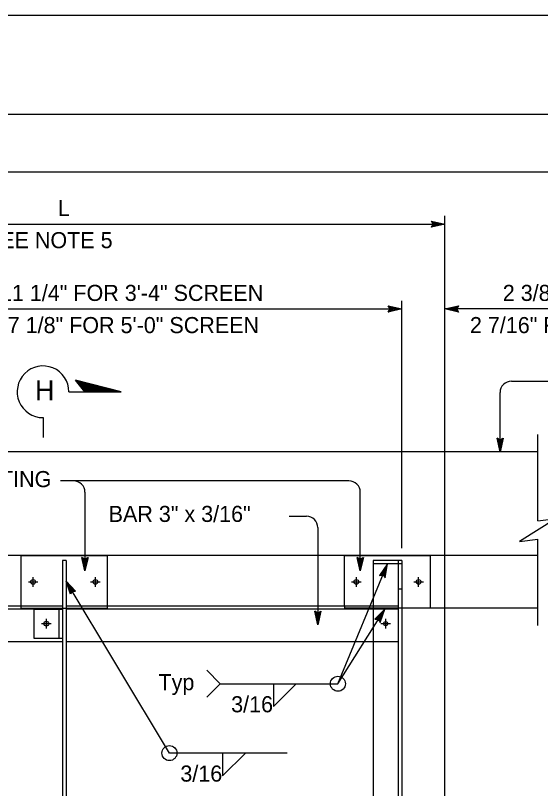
# Model space of a CAD drawing. Extents: x -893 to 867, y -474 to 712.
# Drawn here: x -516.8 to -288.3, y 375.7 to 712 of the extents above; entities that cross this region are included whole.
import ezdxf

# ---------------------------------------------------------------- set-up
doc = ezdxf.new("R2010")
doc.units = 0
for name, color, linetype in [('border_PLOTTING-ELEMENTS', 7, 'Continuous'), ('border_rw_22x34_Cut_Lines', 7, 'Continuous'), ('border_SHEET', 7, 'Continuous'), ('df_DETAIL-anno', 7, 'Continuous'), ('pp_PRESENTATION', 7, 'Continuous')]:
    doc.layers.add(name, color=color, linetype=linetype)

msp = doc.modelspace()

# ---------------------------------------------------------------- linework, layer by layer
at = {"layer": 'border_PLOTTING-ELEMENTS'}
for points in [[(-893.45, -474.04), (866.55, -474.04), (866.55, 711.96), (-893.45, 711.96)], [(-863.45, 668.96), (836.55, 668.96), (836.55, -431.04), (-863.45, -431.04)]]:
    msp.add_lwpolyline(points, close=True, dxfattribs=at)
at = {"layer": 'border_rw_22x34_Cut_Lines'}
msp.add_lwpolyline([(-863.45, 668.96), (836.55, 668.96), (836.55, -431.04), (-863.45, -431.04)], close=True, dxfattribs=at)
at = {"layer": 'border_SHEET'}
msp.add_line((-813.45, 643.96), (811.55, 643.96), dxfattribs=at)
at = {"layer": 'df_DETAIL-anno'}
for p, q in [((-329.92, 342.1), (-329.92, 624.73)), ((-661.17, 621.23), (-329.92, 621.23)), ((-348.67, 480.2), (-348.67, 587.78)), ((-348.67, 480.2), (-348.67, 587.78)), ((-329.92, 340.8), (-329.92, 587.78)), ((-642.42, 584.28), (-348.67, 584.28)), ((-362.67, 584.28), (-348.67, 584.28)), ((-157.59, 584.28), (-329.92, 584.28)), ((-300.96, 552.9), (-284.5, 552.9)), ((-305.96, 522.22), (-305.96, 547.9)), ((-289.56, 492.17), (-289.56, 529.66)), ((-289.56, 522.22), (-709.87, 522.22)), ((-397.63, 494.17), (-390.21, 494.17)), ((-385.21, 489.17), (-385.21, 446.88)), ((-289.56, 446.67), (-289.56, 484.17)), ((-289.56, 477.03), (-709.87, 477.03)), ((-514.3, 454.11), (-514.3, 477.03)), ((-514.3, 477.03), (-476.8, 477.03)), ((-494.77, 474.95), (-496.33, 474.95)), ((-496.33, 474.95), (-496.33, 233.16)), ((-494.77, 474.95), (-494.77, 233.16)), ((-476.8, 454.11), (-476.8, 477.03)), ((-373.67, 454.95), (-373.67, 477.03)), ((-373.67, 477.03), (-336.17, 477.03)), ((-348.67, 474.95), (-361.17, 474.95)), ((-361.17, 474.95), (-361.17, 334.97)), ((-350.24, 474.95), (-350.24, 6.32)), ((-348.67, 474.95), (-348.67, 335.24)), ((-336.17, 454.11), (-336.17, 477.03)), ((-376.48, 421.28), (-354.92, 473.39)), ((-348.67, 473.39), (-361.17, 473.39)), ((-509.09, 463.49), (-509.09, 467.66)), ((-482.01, 463.49), (-482.01, 467.66)), ((-368.47, 463.49), (-368.47, 467.66)), ((-341.38, 463.49), (-341.38, 467.66)), ((-511.17, 465.57), (-507.01, 465.57)), ((-449.8, 391.12), (-494.77, 465.95)), ((-484.09, 465.57), (-479.92, 465.57)), ((-370.55, 465.57), (-366.38, 465.57)), ((-343.47, 465.57), (-339.3, 465.57)), ((-348.67, 462.45), (-350.24, 462.45)), ((-496.33, 454.95), (-523.92, 454.95)), ((-514.3, 454.11), (-476.8, 454.11)), ((-361.17, 454.95), (-494.77, 454.95)), ((-373.67, 454.95), (-373.67, 454.11)), ((-348.67, 454.11), (-373.67, 454.11)), ((-350.24, 454.95), (-361.17, 454.95)), ((-289.56, 454.11), (-348.67, 454.11)), ((-496.33, 453.66), (-523.94, 453.66)), ((-508.83, 453.66), (-496.33, 453.66)), ((-508.83, 453.66), (-508.83, 441.16)), ((-497.89, 453.66), (-497.89, 441.16)), ((-496.33, 453.66), (-496.33, 441.16)), ((-361.17, 453.66), (-494.77, 453.66)), ((-376.48, 421.28), (-356.11, 453.66)), ((-350.24, 453.66), (-361.17, 453.66)), ((-505.44, 447.41), (-501.28, 447.41)), ((-503.36, 449.5), (-503.36, 445.33)), ((-357.79, 447.41), (-353.62, 447.41)), ((-355.71, 445.33), (-355.71, 449.5)), ((-508.83, 441.16), (-496.33, 441.16)), ((-496.33, 439.56), (-523.01, 439.56)), ((-361.17, 439.56), (-494.77, 439.56)), ((-350.24, 439.56), (-361.17, 439.56)), ((-427.69, 421.28), (-433.52, 427.11)), ((-427.69, 421.28), (-433.52, 415.45)), ((-427.69, 421.28), (-376.48, 421.28)), ((-404.57, 421.28), (-404.57, 411.32)), ((-404.57, 411.32), (-394.62, 421.28)), ((-398.59, 391.12), (-449.8, 391.12)), ((-426.68, 391.12), (-426.68, 381.17)), ((-426.68, 381.17), (-416.72, 391.12))]:
    msp.add_line(p, q, dxfattribs=at)
for points in [[(-335.83, 622.55), (-329.92, 621.23), (-335.83, 619.92), (-335.62, 620.27), (-331.29, 621.23), (-335.62, 622.2), (-335.41, 621.85), (-332.64, 621.23), (-335.41, 620.62), (-335.2, 620.97), (-334, 621.23), (-335.2, 621.5), (-335.04, 621.23), (-335.83, 619.92), (-335.04, 621.23)], [(-354.58, 585.59), (-348.67, 584.28), (-354.58, 582.97), (-354.37, 583.32), (-350.04, 584.27), (-354.37, 585.24), (-354.16, 584.9), (-351.39, 584.28), (-354.16, 583.66), (-353.95, 584.01), (-352.75, 584.28), (-353.95, 584.55), (-353.79, 584.28), (-354.58, 582.97), (-353.79, 584.28)], [(-324.02, 582.96), (-329.92, 584.28), (-324.02, 585.59), (-324.23, 585.24), (-328.55, 584.28), (-324.23, 583.31), (-324.44, 583.66), (-327.2, 584.27), (-324.44, 584.89), (-324.65, 584.54), (-325.85, 584.27), (-324.64, 584), (-324.81, 584.28), (-324.02, 585.59), (-324.81, 584.28)], [(-304.64, 528.12), (-305.96, 522.22), (-307.27, 528.12), (-306.92, 527.91), (-305.96, 523.59), (-304.99, 527.91), (-305.34, 527.71), (-305.96, 524.94), (-306.57, 527.7), (-306.22, 527.49), (-305.96, 526.3), (-305.69, 527.5), (-305.96, 527.34), (-307.27, 528.12), (-305.96, 527.34)], [(-485.21, 476.25), (-486.53, 470.34), (-487.84, 476.25), (-487.49, 476.04), (-486.54, 471.71), (-485.56, 476.04), (-485.91, 475.83), (-486.53, 473.06), (-487.14, 475.83), (-486.8, 475.62), (-486.53, 474.42), (-486.26, 475.62), (-486.53, 475.46), (-487.84, 476.25), (-486.53, 475.46)], [(-365.42, 476.25), (-366.74, 470.34), (-368.05, 476.25), (-367.7, 476.04), (-366.74, 471.71), (-365.77, 476.04), (-366.12, 475.83), (-366.74, 473.06), (-367.35, 475.83), (-367, 475.62), (-366.74, 474.42), (-366.47, 475.62), (-366.74, 475.46), (-368.05, 476.25), (-366.74, 475.46)], [(-355.9, 467.41), (-354.92, 473.39), (-358.34, 468.39), (-357.94, 468.46), (-355.44, 472.12), (-356.15, 467.74), (-356.39, 468.06), (-355.94, 470.86), (-357.54, 468.52), (-357.13, 468.59), (-356.44, 469.6), (-356.64, 468.38), (-356.83, 468.64), (-358.34, 468.39), (-356.83, 468.64)], [(-492.86, 460.21), (-494.77, 465.95), (-490.6, 461.56), (-491.01, 461.56), (-494.06, 464.78), (-492.66, 460.57), (-492.47, 460.93), (-493.37, 463.62), (-491.42, 461.56), (-491.83, 461.56), (-492.67, 462.45), (-492.28, 461.29), (-492.13, 461.56), (-490.6, 461.56), (-492.13, 461.56)], [(-383.89, 452.79), (-385.21, 446.88), (-386.52, 452.79), (-386.17, 452.58), (-385.21, 448.25), (-384.24, 452.58), (-384.59, 452.37), (-385.21, 449.6), (-385.82, 452.37), (-385.47, 452.16), (-385.21, 450.96), (-384.94, 452.16), (-385.21, 452), (-386.52, 452.79), (-385.21, 452)], [(-358.14, 447.96), (-356.11, 453.66), (-360.36, 449.36), (-359.95, 449.35), (-356.84, 452.51), (-358.32, 448.33), (-358.5, 448.69), (-357.55, 451.36), (-359.55, 449.35), (-359.14, 449.34), (-358.28, 450.21), (-358.69, 449.05), (-358.83, 449.33), (-360.36, 449.36), (-358.83, 449.33)]]:
    msp.add_lwpolyline(points, close=True, dxfattribs=at)
for points in [[(-371.74, 509.55), (-497.19, 509.55)], [(-486.53, 504.55), (-486.53, 470.34)], [(-366.74, 470.34), (-366.74, 504.55)], [(-289.56, 492.17), (-281.56, 493.17), (-297.56, 483.17), (-289.56, 484.17)]]:
    msp.add_lwpolyline(points, dxfattribs=at)
for centre, radius in [((-509.09, 465.57), 1.04), ((-482.01, 465.57), 1.04), ((-368.47, 465.57), 1.04), ((-341.38, 465.57), 1.04), ((-503.36, 447.41), 1.04), ((-355.71, 447.41), 0.911), ((-376.48, 421.28), 3.28), ((-449.8, 391.12), 3.28)]:
    msp.add_circle(centre, radius, dxfattribs=at)
for centre, start, end in [((-300.96, 547.9), 90, 180), ((-491.53, 504.55), 0, 90), ((-371.74, 504.55), 0, 90), ((-390.21, 489.17), 0, 90)]:
    msp.add_arc(centre, 5, start, end, dxfattribs=at)
at = {"layer": 'pp_PRESENTATION'}
for p, q in [((-470.74, 548.26), (-490.64, 553.33)), ((-486.53, 548.26), (-490.64, 553.33)), ((-472.38, 548.26), (-490.21, 552.8)), ((-474.01, 548.26), (-489.79, 552.28)), ((-475.65, 548.26), (-489.36, 551.75)), ((-493.53, 548.35), (-493.53, 548.35)), ((-493.53, 548.26), (-470.74, 548.26)), ((-477.29, 548.26), (-488.93, 551.23)), ((-478.92, 548.26), (-488.51, 550.7)), ((-480.56, 548.26), (-488.08, 550.17)), ((-482.2, 548.26), (-487.66, 549.65)), ((-483.83, 548.26), (-487.23, 549.12)), ((-485.47, 548.26), (-486.8, 548.6)), ((-504.78, 537.01), (-504.78, 528.45))]:
    msp.add_line(p, q, dxfattribs=at)
msp.add_arc((-504.78, 548.26), 11.25, 0, 270.0005, dxfattribs=at)

# ---------------------------------------------------------------- texts
at = {"layer": 'df_DETAIL-anno'}
for s, p in [('L', (-498.37, 624.73)), ('SEE NOTE 5', (-529.66, 610.73)), ('2 SPACES @ 1\'-5 5/8" = 2\'-11 1/4" FOR 3\'-4" SCREEN', (-639.04, 587.78)), ('2 3/8" FOR 3\'-4" SCREEN', (-304.76, 587.78)), ('3 SPACES @ 1\'-6 3/8" = 4\'-7 1/8" FOR 5\'-0" SCREEN', (-635.67, 573.78)), ('2 7/16" FOR 5-0" SCREEN, Typ', (-319.06, 573.78)), ('SEE FRAME MOUNTING', (-608.82, 506.79)), ('BAR 3" x 3/16"', (-476.23, 491.65)), ('Typ', (-454.55, 418.45)), ('3/16', (-422.93, 408.85)), ('3/16', (-445.04, 378.7))]:
    msp.add_text(s, height=7, dxfattribs=at).set_placement(p)
at = {"layer": 'pp_PRESENTATION'}
msp.add_text('H', height=8.75, dxfattribs=at).set_placement((-508.25, 544.56))

doc.saveas('drawing.dxf')
